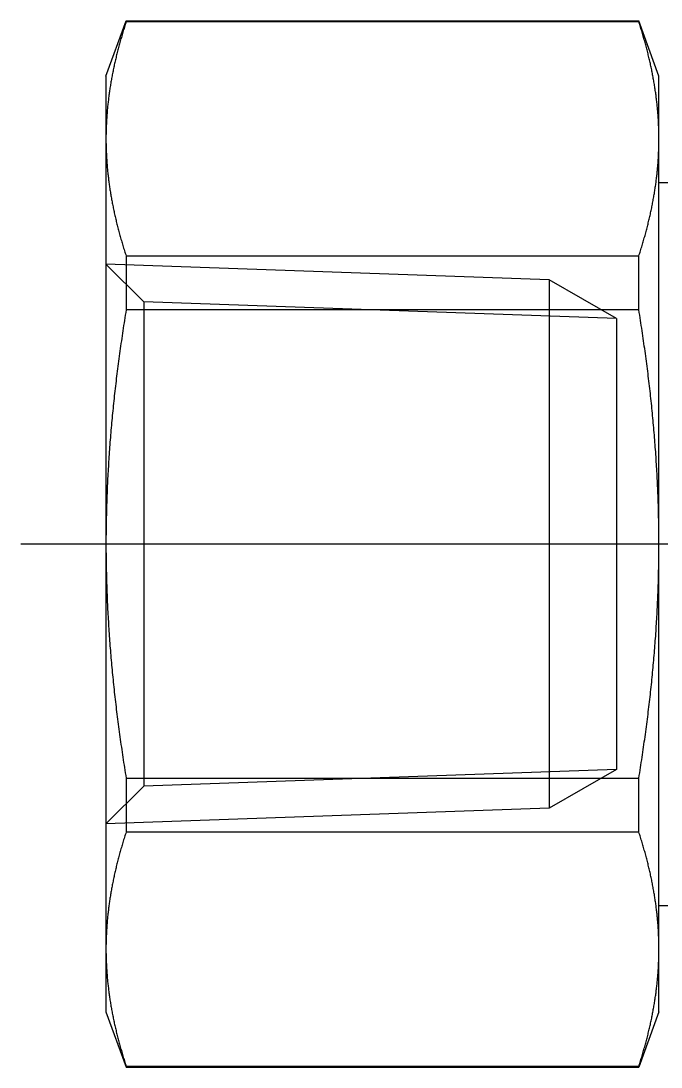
# Model space of a CAD drawing. Extents: x -2 to 80.4, y -32.4 to 15.9.
# Drawn here: x -2 to 13.05, y -12.3 to 12.3 of the extents above; entities that cross this region are included whole.
import ezdxf

# ---------------------------------------------------------------- set-up
doc = ezdxf.new("R2010")
doc.units = 0
doc.linetypes.add('CENTER', pattern=[50.8, 31.75, -6.35, 6.35, -6.35])
doc.linetypes.add('DASHED', pattern=[19.05, 12.7, -6.35])
doc.layers.get('0').update_dxf_attribs({"linetype": 'CONTINUOUS'})
doc.layers.add('CENTER', color=1, linetype='CENTER')

msp = doc.modelspace()

# ---------------------------------------------------------------- linework, layer by layer
at = {"color": 7, "linetype": 'CONTINUOUS'}
for p, q in [((0, 11), (0.473, 12.3)), ((0.473, 12.3), (12.527, 12.3)), ((0.473, 12.3), (0.473, 12.278)), ((12.527, 12.278), (0.473, 12.278)), ((13, 11), (12.527, 12.3)), ((12.527, 12.278), (12.527, 12.3)), ((0, 11), (0, 9.526)), ((13, 9.526), (13, 11)), ((0, 9.526), (0, 0)), ((13, 0), (13, 9.526)), ((13, 8.5), (14.5, 8.5)), ((0.473, 6.774), (12.527, 6.774)), ((0.473, 6.774), (0.473, 5.504)), ((12.527, 5.504), (12.527, 6.774)), ((12.527, 5.504), (0.473, 5.504)), ((0, 0), (0, -9.526)), ((13, -9.526), (13, 0)), ((0.473, -5.504), (0.473, -6.774)), ((0.473, -5.504), (12.527, -5.504)), ((12.527, -6.774), (12.527, -5.504)), ((12.527, -6.774), (0.473, -6.774)), ((13, -8.5), (14.5, -8.5)), ((0, -9.526), (0, -11)), ((13, -11), (13, -9.526)), ((0, -11), (0.473, -12.3)), ((13, -11), (12.527, -12.3)), ((0.473, -12.278), (12.527, -12.278)), ((0.473, -12.278), (0.473, -12.3)), ((12.527, -12.3), (12.527, -12.278)), ((0.473, -12.3), (12.527, -12.3))]:
    msp.add_line(p, q, dxfattribs=at)
at = {"color": 3, "linetype": 'DASHED'}
for p, q in [((10.422, 6.215), (0, 6.579)), ((0, 6.579), (0.887, 5.692)), ((10.422, 6.215), (10.422, -6.215)), ((12, 5.303), (10.422, 6.215)), ((0.887, 5.692), (0.887, -5.692)), ((12, 5.303), (0.887, 5.692)), ((12, 5.303), (12, -5.303)), ((12, -5.303), (0.887, -5.692)), ((12, -5.303), (10.422, -6.215)), ((0, -6.579), (0.887, -5.692)), ((10.422, -6.215), (0, -6.579))]:
    msp.add_line(p, q, dxfattribs=at)
at = {"color": 7}
for points in [[(0.473, 12.278, 0), (0.463, 12.247, 0), (0.453, 12.217, 0), (0.444, 12.186, 0), (0.434, 12.156, 0), (0.424, 12.125, 0), (0.415, 12.095, 0), (0.406, 12.064, 0), (0.397, 12.034, 0), (0.388, 12.004, 0), (0.379, 11.974, 0), (0.37, 11.944, 0), (0.361, 11.914, 0), (0.352, 11.884, 0), (0.344, 11.854, 0), (0.335, 11.824, 0), (0.327, 11.794, 0), (0.319, 11.765, 0), (0.311, 11.735, 0), (0.303, 11.705, 0), (0.295, 11.676, 0), (0.287, 11.646, 0), (0.279, 11.617, 0), (0.272, 11.587, 0), (0.264, 11.558, 0), (0.257, 11.529, 0), (0.25, 11.499, 0), (0.243, 11.47, 0), (0.236, 11.441, 0), (0.229, 11.412, 0), (0.222, 11.383, 0), (0.215, 11.354, 0), (0.209, 11.325, 0), (0.202, 11.296, 0), (0.196, 11.267, 0), (0.189, 11.238, 0), (0.183, 11.209, 0), (0.177, 11.18, 0), (0.171, 11.151, 0), (0.165, 11.122, 0), (0.159, 11.094, 0), (0.154, 11.065, 0), (0.148, 11.036, 0), (0.143, 11.007, 0), (0.137, 10.979, 0), (0.132, 10.95, 0), (0.127, 10.921, 0), (0.122, 10.893, 0), (0.117, 10.864, 0), (0.112, 10.836, 0), (0.107, 10.807, 0), (0.103, 10.779, 0), (0.098, 10.75, 0), (0.093, 10.722, 0), (0.089, 10.693, 0), (0.085, 10.665, 0), (0.081, 10.636, 0), (0.077, 10.608, 0), (0.073, 10.58, 0), (0.069, 10.551, 0), (0.065, 10.523, 0), (0.062, 10.495, 0), (0.058, 10.466, 0), (0.055, 10.438, 0), (0.051, 10.409, 0), (0.048, 10.381, 0), (0.045, 10.353, 0), (0.042, 10.324, 0), (0.039, 10.296, 0), (0.036, 10.268, 0), (0.033, 10.239, 0), (0.031, 10.211, 0), (0.028, 10.182, 0), (0.026, 10.154, 0), (0.024, 10.126, 0), (0.022, 10.097, 0), (0.019, 10.069, 0), (0.017, 10.041, 0), (0.016, 10.012, 0), (0.014, 9.984, 0), (0.012, 9.955, 0), (0.011, 9.927, 0), (0.009, 9.898, 0), (0.008, 9.87, 0), (0.007, 9.841, 0), (0.005, 9.813, 0), (0.004, 9.784, 0), (0.003, 9.756, 0), (0.003, 9.727, 0), (0.002, 9.699, 0), (0.001, 9.67, 0), (0.001, 9.641, 0), (0, 9.613, 0), (0, 9.584, 0), (0, 9.555, 0), (0, 9.526, 0)], [(13, 9.526, 0), (13, 9.555, 0), (13, 9.584, 0), (12.999, 9.613, 0), (12.999, 9.641, 0), (12.999, 9.67, 0), (12.998, 9.699, 0), (12.997, 9.727, 0), (12.996, 9.756, 0), (12.996, 9.784, 0), (12.995, 9.813, 0), (12.993, 9.841, 0), (12.992, 9.87, 0), (12.991, 9.898, 0), (12.989, 9.927, 0), (12.988, 9.955, 0), (12.986, 9.984, 0), (12.984, 10.012, 0), (12.982, 10.041, 0), (12.981, 10.069, 0), (12.979, 10.097, 0), (12.976, 10.126, 0), (12.974, 10.154, 0), (12.972, 10.182, 0), (12.969, 10.211, 0), (12.966, 10.239, 0), (12.964, 10.268, 0), (12.961, 10.296, 0), (12.958, 10.324, 0), (12.955, 10.353, 0), (12.952, 10.381, 0), (12.949, 10.409, 0), (12.945, 10.438, 0), (12.942, 10.466, 0), (12.938, 10.495, 0), (12.935, 10.523, 0), (12.931, 10.551, 0), (12.927, 10.58, 0), (12.923, 10.608, 0), (12.919, 10.636, 0), (12.915, 10.665, 0), (12.911, 10.693, 0), (12.906, 10.722, 0), (12.902, 10.75, 0), (12.898, 10.779, 0), (12.893, 10.807, 0), (12.888, 10.836, 0), (12.883, 10.864, 0), (12.878, 10.893, 0), (12.873, 10.921, 0), (12.868, 10.95, 0), (12.863, 10.979, 0), (12.857, 11.007, 0), (12.852, 11.036, 0), (12.846, 11.065, 0), (12.841, 11.094, 0), (12.835, 11.122, 0), (12.829, 11.151, 0), (12.823, 11.18, 0), (12.817, 11.209, 0), (12.811, 11.238, 0), (12.804, 11.267, 0), (12.798, 11.296, 0), (12.791, 11.325, 0), (12.785, 11.354, 0), (12.778, 11.383, 0), (12.771, 11.412, 0), (12.764, 11.441, 0), (12.757, 11.47, 0), (12.75, 11.499, 0), (12.743, 11.529, 0), (12.736, 11.558, 0), (12.728, 11.587, 0), (12.72, 11.617, 0), (12.713, 11.646, 0), (12.705, 11.676, 0), (12.697, 11.705, 0), (12.689, 11.735, 0), (12.681, 11.765, 0), (12.673, 11.794, 0), (12.665, 11.824, 0), (12.656, 11.854, 0), (12.648, 11.884, 0), (12.639, 11.914, 0), (12.63, 11.944, 0), (12.621, 11.974, 0), (12.613, 12.004, 0), (12.603, 12.034, 0), (12.594, 12.064, 0), (12.585, 12.095, 0), (12.575, 12.125, 0), (12.566, 12.156, 0), (12.556, 12.186, 0), (12.547, 12.217, 0), (12.537, 12.247, 0), (12.527, 12.278, 0)], [(0, 9.526, 0), (0, 9.498, 0), (0, 9.469, 0), (0, 9.44, 0), (0.001, 9.411, 0), (0.001, 9.383, 0), (0.002, 9.354, 0), (0.003, 9.325, 0), (0.003, 9.297, 0), (0.004, 9.268, 0), (0.005, 9.24, 0), (0.007, 9.211, 0), (0.008, 9.183, 0), (0.009, 9.154, 0), (0.011, 9.126, 0), (0.012, 9.097, 0), (0.014, 9.069, 0), (0.016, 9.04, 0), (0.017, 9.012, 0), (0.019, 8.984, 0), (0.022, 8.955, 0), (0.024, 8.927, 0), (0.026, 8.898, 0), (0.028, 8.87, 0), (0.031, 8.842, 0), (0.033, 8.813, 0), (0.036, 8.785, 0), (0.039, 8.757, 0), (0.042, 8.728, 0), (0.045, 8.7, 0), (0.048, 8.672, 0), (0.051, 8.643, 0), (0.055, 8.615, 0), (0.058, 8.586, 0), (0.062, 8.558, 0), (0.065, 8.53, 0), (0.069, 8.501, 0), (0.073, 8.473, 0), (0.077, 8.444, 0), (0.081, 8.416, 0), (0.085, 8.388, 0), (0.089, 8.359, 0), (0.093, 8.331, 0), (0.098, 8.302, 0), (0.103, 8.274, 0), (0.107, 8.245, 0), (0.112, 8.217, 0), (0.117, 8.188, 0), (0.122, 8.16, 0), (0.127, 8.131, 0), (0.132, 8.102, 0), (0.137, 8.074, 0), (0.143, 8.045, 0), (0.148, 8.016, 0), (0.154, 7.988, 0), (0.159, 7.959, 0), (0.165, 7.93, 0), (0.171, 7.901, 0), (0.177, 7.873, 0), (0.183, 7.844, 0), (0.189, 7.815, 0), (0.196, 7.786, 0), (0.202, 7.757, 0), (0.209, 7.728, 0), (0.215, 7.699, 0), (0.222, 7.67, 0), (0.229, 7.641, 0), (0.236, 7.612, 0), (0.243, 7.582, 0), (0.25, 7.553, 0), (0.257, 7.524, 0), (0.264, 7.495, 0), (0.272, 7.465, 0), (0.279, 7.436, 0), (0.287, 7.406, 0), (0.295, 7.377, 0), (0.303, 7.347, 0), (0.311, 7.318, 0), (0.319, 7.288, 0), (0.327, 7.258, 0), (0.335, 7.228, 0), (0.344, 7.199, 0), (0.352, 7.169, 0), (0.361, 7.139, 0), (0.37, 7.109, 0), (0.379, 7.079, 0), (0.388, 7.049, 0), (0.397, 7.018, 0), (0.406, 6.988, 0), (0.415, 6.958, 0), (0.424, 6.927, 0), (0.434, 6.897, 0), (0.444, 6.866, 0), (0.453, 6.836, 0), (0.463, 6.805, 0), (0.473, 6.774, 0)], [(12.527, 6.774, 0), (12.537, 6.805, 0), (12.547, 6.836, 0), (12.556, 6.866, 0), (12.566, 6.897, 0), (12.575, 6.927, 0), (12.585, 6.958, 0), (12.594, 6.988, 0), (12.603, 7.018, 0), (12.613, 7.049, 0), (12.621, 7.079, 0), (12.63, 7.109, 0), (12.639, 7.139, 0), (12.648, 7.169, 0), (12.656, 7.199, 0), (12.665, 7.228, 0), (12.673, 7.258, 0), (12.681, 7.288, 0), (12.689, 7.318, 0), (12.697, 7.347, 0), (12.705, 7.377, 0), (12.713, 7.406, 0), (12.72, 7.436, 0), (12.728, 7.465, 0), (12.736, 7.495, 0), (12.743, 7.524, 0), (12.75, 7.553, 0), (12.757, 7.582, 0), (12.764, 7.612, 0), (12.771, 7.641, 0), (12.778, 7.67, 0), (12.785, 7.699, 0), (12.791, 7.728, 0), (12.798, 7.757, 0), (12.804, 7.786, 0), (12.811, 7.815, 0), (12.817, 7.844, 0), (12.823, 7.873, 0), (12.829, 7.901, 0), (12.835, 7.93, 0), (12.841, 7.959, 0), (12.846, 7.988, 0), (12.852, 8.016, 0), (12.857, 8.045, 0), (12.863, 8.074, 0), (12.868, 8.102, 0), (12.873, 8.131, 0), (12.878, 8.16, 0), (12.883, 8.188, 0), (12.888, 8.217, 0), (12.893, 8.245, 0), (12.898, 8.274, 0), (12.902, 8.302, 0), (12.906, 8.331, 0), (12.911, 8.359, 0), (12.915, 8.388, 0), (12.919, 8.416, 0), (12.923, 8.444, 0), (12.927, 8.473, 0), (12.931, 8.501, 0), (12.935, 8.53, 0), (12.938, 8.558, 0), (12.942, 8.586, 0), (12.945, 8.615, 0), (12.949, 8.643, 0), (12.952, 8.672, 0), (12.955, 8.7, 0), (12.958, 8.728, 0), (12.961, 8.757, 0), (12.964, 8.785, 0), (12.966, 8.813, 0), (12.969, 8.842, 0), (12.972, 8.87, 0), (12.974, 8.898, 0), (12.976, 8.927, 0), (12.979, 8.955, 0), (12.981, 8.984, 0), (12.982, 9.012, 0), (12.984, 9.04, 0), (12.986, 9.069, 0), (12.988, 9.097, 0), (12.989, 9.126, 0), (12.991, 9.154, 0), (12.992, 9.183, 0), (12.993, 9.211, 0), (12.995, 9.24, 0), (12.996, 9.268, 0), (12.996, 9.297, 0), (12.997, 9.325, 0), (12.998, 9.354, 0), (12.999, 9.383, 0), (12.999, 9.411, 0), (12.999, 9.44, 0), (13, 9.469, 0), (13, 9.498, 0), (13, 9.526, 0)], [(0.473, 5.504, 0), (0.463, 5.442, 0), (0.453, 5.381, 0), (0.444, 5.32, 0), (0.434, 5.259, 0), (0.424, 5.198, 0), (0.415, 5.137, 0), (0.406, 5.076, 0), (0.397, 5.016, 0), (0.388, 4.955, 0), (0.379, 4.895, 0), (0.37, 4.835, 0), (0.361, 4.775, 0), (0.352, 4.715, 0), (0.344, 4.655, 0), (0.335, 4.596, 0), (0.327, 4.536, 0), (0.319, 4.477, 0), (0.311, 4.417, 0), (0.303, 4.358, 0), (0.295, 4.299, 0), (0.287, 4.24, 0), (0.279, 4.181, 0), (0.272, 4.122, 0), (0.264, 4.063, 0), (0.257, 4.005, 0), (0.25, 3.946, 0), (0.243, 3.888, 0), (0.236, 3.829, 0), (0.229, 3.771, 0), (0.222, 3.713, 0), (0.215, 3.655, 0), (0.209, 3.597, 0), (0.202, 3.539, 0), (0.196, 3.481, 0), (0.189, 3.423, 0), (0.183, 3.365, 0), (0.177, 3.307, 0), (0.171, 3.25, 0), (0.165, 3.192, 0), (0.159, 3.135, 0), (0.154, 3.077, 0), (0.148, 3.02, 0), (0.143, 2.962, 0), (0.137, 2.905, 0), (0.132, 2.848, 0), (0.127, 2.791, 0), (0.122, 2.733, 0), (0.117, 2.676, 0), (0.112, 2.619, 0), (0.107, 2.562, 0), (0.103, 2.505, 0), (0.098, 2.448, 0), (0.093, 2.391, 0), (0.089, 2.334, 0), (0.085, 2.277, 0), (0.081, 2.22, 0), (0.077, 2.164, 0), (0.073, 2.107, 0), (0.069, 2.05, 0), (0.065, 1.993, 0), (0.062, 1.936, 0), (0.058, 1.88, 0), (0.055, 1.823, 0), (0.051, 1.766, 0), (0.048, 1.71, 0), (0.045, 1.653, 0), (0.042, 1.596, 0), (0.039, 1.539, 0), (0.036, 1.483, 0), (0.033, 1.426, 0), (0.031, 1.369, 0), (0.028, 1.312, 0), (0.026, 1.256, 0), (0.024, 1.199, 0), (0.022, 1.142, 0), (0.019, 1.085, 0), (0.017, 1.029, 0), (0.016, 0.972, 0), (0.014, 0.915, 0), (0.012, 0.858, 0), (0.011, 0.801, 0), (0.009, 0.744, 0), (0.008, 0.687, 0), (0.007, 0.63, 0), (0.005, 0.573, 0), (0.004, 0.516, 0), (0.003, 0.459, 0), (0.003, 0.402, 0), (0.002, 0.344, 0), (0.001, 0.287, 0), (0.001, 0.23, 0), (0, 0.172, 0), (0, 0.115, 0), (0, 0.058, 0), (0, 0, 0)], [(13, 0, 0), (13, 0.058, 0), (13, 0.115, 0), (12.999, 0.172, 0), (12.999, 0.23, 0), (12.999, 0.287, 0), (12.998, 0.344, 0), (12.997, 0.402, 0), (12.996, 0.459, 0), (12.996, 0.516, 0), (12.995, 0.573, 0), (12.993, 0.63, 0), (12.992, 0.687, 0), (12.991, 0.744, 0), (12.989, 0.801, 0), (12.988, 0.858, 0), (12.986, 0.915, 0), (12.984, 0.972, 0), (12.982, 1.029, 0), (12.981, 1.085, 0), (12.979, 1.142, 0), (12.976, 1.199, 0), (12.974, 1.256, 0), (12.972, 1.312, 0), (12.969, 1.369, 0), (12.966, 1.426, 0), (12.964, 1.483, 0), (12.961, 1.539, 0), (12.958, 1.596, 0), (12.955, 1.653, 0), (12.952, 1.71, 0), (12.949, 1.766, 0), (12.945, 1.823, 0), (12.942, 1.88, 0), (12.938, 1.936, 0), (12.935, 1.993, 0), (12.931, 2.05, 0), (12.927, 2.107, 0), (12.923, 2.164, 0), (12.919, 2.22, 0), (12.915, 2.277, 0), (12.911, 2.334, 0), (12.906, 2.391, 0), (12.902, 2.448, 0), (12.898, 2.505, 0), (12.893, 2.562, 0), (12.888, 2.619, 0), (12.883, 2.676, 0), (12.878, 2.733, 0), (12.873, 2.791, 0), (12.868, 2.848, 0), (12.863, 2.905, 0), (12.857, 2.962, 0), (12.852, 3.02, 0), (12.846, 3.077, 0), (12.841, 3.135, 0), (12.835, 3.192, 0), (12.829, 3.25, 0), (12.823, 3.307, 0), (12.817, 3.365, 0), (12.811, 3.423, 0), (12.804, 3.481, 0), (12.798, 3.539, 0), (12.791, 3.597, 0), (12.785, 3.655, 0), (12.778, 3.713, 0), (12.771, 3.771, 0), (12.764, 3.829, 0), (12.757, 3.888, 0), (12.75, 3.946, 0), (12.743, 4.005, 0), (12.736, 4.063, 0), (12.728, 4.122, 0), (12.72, 4.181, 0), (12.713, 4.24, 0), (12.705, 4.299, 0), (12.697, 4.358, 0), (12.689, 4.417, 0), (12.681, 4.477, 0), (12.673, 4.536, 0), (12.665, 4.596, 0), (12.656, 4.655, 0), (12.648, 4.715, 0), (12.639, 4.775, 0), (12.63, 4.835, 0), (12.621, 4.895, 0), (12.613, 4.955, 0), (12.603, 5.016, 0), (12.594, 5.076, 0), (12.585, 5.137, 0), (12.575, 5.198, 0), (12.566, 5.259, 0), (12.556, 5.32, 0), (12.547, 5.381, 0), (12.537, 5.442, 0), (12.527, 5.504, 0)], [(0, 0, 0), (0, -0.058, 0), (0, -0.115, 0), (0, -0.172, 0), (0.001, -0.23, 0), (0.001, -0.287, 0), (0.002, -0.344, 0), (0.003, -0.402, 0), (0.003, -0.459, 0), (0.004, -0.516, 0), (0.005, -0.573, 0), (0.007, -0.63, 0), (0.008, -0.687, 0), (0.009, -0.744, 0), (0.011, -0.801, 0), (0.012, -0.858, 0), (0.014, -0.915, 0), (0.016, -0.972, 0), (0.017, -1.029, 0), (0.019, -1.085, 0), (0.022, -1.142, 0), (0.024, -1.199, 0), (0.026, -1.256, 0), (0.028, -1.312, 0), (0.031, -1.369, 0), (0.033, -1.426, 0), (0.036, -1.483, 0), (0.039, -1.539, 0), (0.042, -1.596, 0), (0.045, -1.653, 0), (0.048, -1.71, 0), (0.051, -1.766, 0), (0.055, -1.823, 0), (0.058, -1.88, 0), (0.062, -1.936, 0), (0.065, -1.993, 0), (0.069, -2.05, 0), (0.073, -2.107, 0), (0.077, -2.164, 0), (0.081, -2.22, 0), (0.085, -2.277, 0), (0.089, -2.334, 0), (0.093, -2.391, 0), (0.098, -2.448, 0), (0.103, -2.505, 0), (0.107, -2.562, 0), (0.112, -2.619, 0), (0.117, -2.676, 0), (0.122, -2.733, 0), (0.127, -2.791, 0), (0.132, -2.848, 0), (0.137, -2.905, 0), (0.143, -2.962, 0), (0.148, -3.02, 0), (0.154, -3.077, 0), (0.159, -3.135, 0), (0.165, -3.192, 0), (0.171, -3.25, 0), (0.177, -3.307, 0), (0.183, -3.365, 0), (0.189, -3.423, 0), (0.196, -3.481, 0), (0.202, -3.539, 0), (0.209, -3.597, 0), (0.215, -3.655, 0), (0.222, -3.713, 0), (0.229, -3.771, 0), (0.236, -3.829, 0), (0.243, -3.888, 0), (0.25, -3.946, 0), (0.257, -4.005, 0), (0.264, -4.063, 0), (0.272, -4.122, 0), (0.279, -4.181, 0), (0.287, -4.24, 0), (0.295, -4.299, 0), (0.303, -4.358, 0), (0.311, -4.417, 0), (0.319, -4.477, 0), (0.327, -4.536, 0), (0.335, -4.596, 0), (0.344, -4.655, 0), (0.352, -4.715, 0), (0.361, -4.775, 0), (0.37, -4.835, 0), (0.379, -4.895, 0), (0.388, -4.955, 0), (0.397, -5.016, 0), (0.406, -5.076, 0), (0.415, -5.137, 0), (0.424, -5.198, 0), (0.434, -5.259, 0), (0.444, -5.32, 0), (0.453, -5.381, 0), (0.463, -5.442, 0), (0.473, -5.504, 0)], [(12.527, -5.504, 0), (12.537, -5.442, 0), (12.547, -5.381, 0), (12.556, -5.32, 0), (12.566, -5.259, 0), (12.575, -5.198, 0), (12.585, -5.137, 0), (12.594, -5.076, 0), (12.603, -5.016, 0), (12.613, -4.955, 0), (12.621, -4.895, 0), (12.63, -4.835, 0), (12.639, -4.775, 0), (12.648, -4.715, 0), (12.656, -4.655, 0), (12.665, -4.596, 0), (12.673, -4.536, 0), (12.681, -4.477, 0), (12.689, -4.417, 0), (12.697, -4.358, 0), (12.705, -4.299, 0), (12.713, -4.24, 0), (12.72, -4.181, 0), (12.728, -4.122, 0), (12.736, -4.063, 0), (12.743, -4.005, 0), (12.75, -3.946, 0), (12.757, -3.888, 0), (12.764, -3.829, 0), (12.771, -3.771, 0), (12.778, -3.713, 0), (12.785, -3.655, 0), (12.791, -3.597, 0), (12.798, -3.539, 0), (12.804, -3.481, 0), (12.811, -3.423, 0), (12.817, -3.365, 0), (12.823, -3.307, 0), (12.829, -3.25, 0), (12.835, -3.192, 0), (12.841, -3.135, 0), (12.846, -3.077, 0), (12.852, -3.02, 0), (12.857, -2.962, 0), (12.863, -2.905, 0), (12.868, -2.848, 0), (12.873, -2.791, 0), (12.878, -2.733, 0), (12.883, -2.676, 0), (12.888, -2.619, 0), (12.893, -2.562, 0), (12.898, -2.505, 0), (12.902, -2.448, 0), (12.906, -2.391, 0), (12.911, -2.334, 0), (12.915, -2.277, 0), (12.919, -2.22, 0), (12.923, -2.164, 0), (12.927, -2.107, 0), (12.931, -2.05, 0), (12.935, -1.993, 0), (12.938, -1.936, 0), (12.942, -1.88, 0), (12.945, -1.823, 0), (12.949, -1.766, 0), (12.952, -1.71, 0), (12.955, -1.653, 0), (12.958, -1.596, 0), (12.961, -1.539, 0), (12.964, -1.483, 0), (12.966, -1.426, 0), (12.969, -1.369, 0), (12.972, -1.312, 0), (12.974, -1.256, 0), (12.976, -1.199, 0), (12.979, -1.142, 0), (12.981, -1.085, 0), (12.982, -1.029, 0), (12.984, -0.972, 0), (12.986, -0.915, 0), (12.988, -0.858, 0), (12.989, -0.801, 0), (12.991, -0.744, 0), (12.992, -0.687, 0), (12.993, -0.63, 0), (12.995, -0.573, 0), (12.996, -0.516, 0), (12.996, -0.459, 0), (12.997, -0.402, 0), (12.998, -0.344, 0), (12.999, -0.287, 0), (12.999, -0.23, 0), (12.999, -0.172, 0), (13, -0.115, 0), (13, -0.058, 0), (13, 0, 0)], [(0.473, -6.774, 0), (0.463, -6.805, 0), (0.453, -6.836, 0), (0.444, -6.866, 0), (0.434, -6.897, 0), (0.424, -6.927, 0), (0.415, -6.958, 0), (0.406, -6.988, 0), (0.397, -7.018, 0), (0.388, -7.049, 0), (0.379, -7.079, 0), (0.37, -7.109, 0), (0.361, -7.139, 0), (0.352, -7.169, 0), (0.344, -7.199, 0), (0.335, -7.228, 0), (0.327, -7.258, 0), (0.319, -7.288, 0), (0.311, -7.318, 0), (0.303, -7.347, 0), (0.295, -7.377, 0), (0.287, -7.406, 0), (0.279, -7.436, 0), (0.272, -7.465, 0), (0.264, -7.495, 0), (0.257, -7.524, 0), (0.25, -7.553, 0), (0.243, -7.582, 0), (0.236, -7.612, 0), (0.229, -7.641, 0), (0.222, -7.67, 0), (0.215, -7.699, 0), (0.209, -7.728, 0), (0.202, -7.757, 0), (0.196, -7.786, 0), (0.189, -7.815, 0), (0.183, -7.844, 0), (0.177, -7.873, 0), (0.171, -7.901, 0), (0.165, -7.93, 0), (0.159, -7.959, 0), (0.154, -7.988, 0), (0.148, -8.016, 0), (0.143, -8.045, 0), (0.137, -8.074, 0), (0.132, -8.102, 0), (0.127, -8.131, 0), (0.122, -8.16, 0), (0.117, -8.188, 0), (0.112, -8.217, 0), (0.107, -8.245, 0), (0.103, -8.274, 0), (0.098, -8.302, 0), (0.093, -8.331, 0), (0.089, -8.359, 0), (0.085, -8.388, 0), (0.081, -8.416, 0), (0.077, -8.444, 0), (0.073, -8.473, 0), (0.069, -8.501, 0), (0.065, -8.53, 0), (0.062, -8.558, 0), (0.058, -8.586, 0), (0.055, -8.615, 0), (0.051, -8.643, 0), (0.048, -8.672, 0), (0.045, -8.7, 0), (0.042, -8.728, 0), (0.039, -8.757, 0), (0.036, -8.785, 0), (0.033, -8.813, 0), (0.031, -8.842, 0), (0.028, -8.87, 0), (0.026, -8.898, 0), (0.024, -8.927, 0), (0.022, -8.955, 0), (0.019, -8.984, 0), (0.017, -9.012, 0), (0.016, -9.04, 0), (0.014, -9.069, 0), (0.012, -9.097, 0), (0.011, -9.126, 0), (0.009, -9.154, 0), (0.008, -9.183, 0), (0.007, -9.211, 0), (0.005, -9.24, 0), (0.004, -9.268, 0), (0.003, -9.297, 0), (0.003, -9.325, 0), (0.002, -9.354, 0), (0.001, -9.383, 0), (0.001, -9.411, 0), (0, -9.44, 0), (0, -9.469, 0), (0, -9.498, 0), (0, -9.526, 0)], [(13, -9.526, 0), (13, -9.498, 0), (13, -9.469, 0), (12.999, -9.44, 0), (12.999, -9.411, 0), (12.999, -9.383, 0), (12.998, -9.354, 0), (12.997, -9.325, 0), (12.996, -9.297, 0), (12.996, -9.268, 0), (12.995, -9.24, 0), (12.993, -9.211, 0), (12.992, -9.183, 0), (12.991, -9.154, 0), (12.989, -9.126, 0), (12.988, -9.097, 0), (12.986, -9.069, 0), (12.984, -9.04, 0), (12.982, -9.012, 0), (12.981, -8.984, 0), (12.979, -8.955, 0), (12.976, -8.927, 0), (12.974, -8.898, 0), (12.972, -8.87, 0), (12.969, -8.842, 0), (12.966, -8.813, 0), (12.964, -8.785, 0), (12.961, -8.757, 0), (12.958, -8.728, 0), (12.955, -8.7, 0), (12.952, -8.672, 0), (12.949, -8.643, 0), (12.945, -8.615, 0), (12.942, -8.586, 0), (12.938, -8.558, 0), (12.935, -8.53, 0), (12.931, -8.501, 0), (12.927, -8.473, 0), (12.923, -8.444, 0), (12.919, -8.416, 0), (12.915, -8.388, 0), (12.911, -8.359, 0), (12.906, -8.331, 0), (12.902, -8.302, 0), (12.898, -8.274, 0), (12.893, -8.245, 0), (12.888, -8.217, 0), (12.883, -8.188, 0), (12.878, -8.16, 0), (12.873, -8.131, 0), (12.868, -8.102, 0), (12.863, -8.074, 0), (12.857, -8.045, 0), (12.852, -8.016, 0), (12.846, -7.988, 0), (12.841, -7.959, 0), (12.835, -7.93, 0), (12.829, -7.901, 0), (12.823, -7.873, 0), (12.817, -7.844, 0), (12.811, -7.815, 0), (12.804, -7.786, 0), (12.798, -7.757, 0), (12.791, -7.728, 0), (12.785, -7.699, 0), (12.778, -7.67, 0), (12.771, -7.641, 0), (12.764, -7.612, 0), (12.757, -7.582, 0), (12.75, -7.553, 0), (12.743, -7.524, 0), (12.736, -7.495, 0), (12.728, -7.465, 0), (12.72, -7.436, 0), (12.713, -7.406, 0), (12.705, -7.377, 0), (12.697, -7.347, 0), (12.689, -7.318, 0), (12.681, -7.288, 0), (12.673, -7.258, 0), (12.665, -7.228, 0), (12.656, -7.199, 0), (12.648, -7.169, 0), (12.639, -7.139, 0), (12.63, -7.109, 0), (12.621, -7.079, 0), (12.613, -7.049, 0), (12.603, -7.018, 0), (12.594, -6.988, 0), (12.585, -6.958, 0), (12.575, -6.927, 0), (12.566, -6.897, 0), (12.556, -6.866, 0), (12.547, -6.836, 0), (12.537, -6.805, 0), (12.527, -6.774, 0)], [(0, -9.526, 0), (0, -9.555, 0), (0, -9.584, 0), (0, -9.613, 0), (0.001, -9.641, 0), (0.001, -9.67, 0), (0.002, -9.699, 0), (0.003, -9.727, 0), (0.003, -9.756, 0), (0.004, -9.784, 0), (0.005, -9.813, 0), (0.007, -9.841, 0), (0.008, -9.87, 0), (0.009, -9.898, 0), (0.011, -9.927, 0), (0.012, -9.955, 0), (0.014, -9.984, 0), (0.016, -10.012, 0), (0.017, -10.041, 0), (0.019, -10.069, 0), (0.022, -10.097, 0), (0.024, -10.126, 0), (0.026, -10.154, 0), (0.028, -10.182, 0), (0.031, -10.211, 0), (0.033, -10.239, 0), (0.036, -10.268, 0), (0.039, -10.296, 0), (0.042, -10.324, 0), (0.045, -10.353, 0), (0.048, -10.381, 0), (0.051, -10.409, 0), (0.055, -10.438, 0), (0.058, -10.466, 0), (0.062, -10.495, 0), (0.065, -10.523, 0), (0.069, -10.551, 0), (0.073, -10.58, 0), (0.077, -10.608, 0), (0.081, -10.636, 0), (0.085, -10.665, 0), (0.089, -10.693, 0), (0.093, -10.722, 0), (0.098, -10.75, 0), (0.103, -10.779, 0), (0.107, -10.807, 0), (0.112, -10.836, 0), (0.117, -10.864, 0), (0.122, -10.893, 0), (0.127, -10.921, 0), (0.132, -10.95, 0), (0.137, -10.979, 0), (0.143, -11.007, 0), (0.148, -11.036, 0), (0.154, -11.065, 0), (0.159, -11.094, 0), (0.165, -11.122, 0), (0.171, -11.151, 0), (0.177, -11.18, 0), (0.183, -11.209, 0), (0.189, -11.238, 0), (0.196, -11.267, 0), (0.202, -11.296, 0), (0.209, -11.325, 0), (0.215, -11.354, 0), (0.222, -11.383, 0), (0.229, -11.412, 0), (0.236, -11.441, 0), (0.243, -11.47, 0), (0.25, -11.499, 0), (0.257, -11.529, 0), (0.264, -11.558, 0), (0.272, -11.587, 0), (0.279, -11.617, 0), (0.287, -11.646, 0), (0.295, -11.676, 0), (0.303, -11.705, 0), (0.311, -11.735, 0), (0.319, -11.765, 0), (0.327, -11.794, 0), (0.335, -11.824, 0), (0.344, -11.854, 0), (0.352, -11.884, 0), (0.361, -11.914, 0), (0.37, -11.944, 0), (0.379, -11.974, 0), (0.388, -12.004, 0), (0.397, -12.034, 0), (0.406, -12.064, 0), (0.415, -12.095, 0), (0.424, -12.125, 0), (0.434, -12.156, 0), (0.444, -12.186, 0), (0.453, -12.217, 0), (0.463, -12.247, 0), (0.473, -12.278, 0)], [(12.527, -12.278, 0), (12.537, -12.247, 0), (12.547, -12.217, 0), (12.556, -12.186, 0), (12.566, -12.156, 0), (12.575, -12.125, 0), (12.585, -12.095, 0), (12.594, -12.064, 0), (12.603, -12.034, 0), (12.613, -12.004, 0), (12.621, -11.974, 0), (12.63, -11.944, 0), (12.639, -11.914, 0), (12.648, -11.884, 0), (12.656, -11.854, 0), (12.665, -11.824, 0), (12.673, -11.794, 0), (12.681, -11.765, 0), (12.689, -11.735, 0), (12.697, -11.705, 0), (12.705, -11.676, 0), (12.713, -11.646, 0), (12.72, -11.617, 0), (12.728, -11.587, 0), (12.736, -11.558, 0), (12.743, -11.529, 0), (12.75, -11.499, 0), (12.757, -11.47, 0), (12.764, -11.441, 0), (12.771, -11.412, 0), (12.778, -11.383, 0), (12.785, -11.354, 0), (12.791, -11.325, 0), (12.798, -11.296, 0), (12.804, -11.267, 0), (12.811, -11.238, 0), (12.817, -11.209, 0), (12.823, -11.18, 0), (12.829, -11.151, 0), (12.835, -11.122, 0), (12.841, -11.094, 0), (12.846, -11.065, 0), (12.852, -11.036, 0), (12.857, -11.007, 0), (12.863, -10.979, 0), (12.868, -10.95, 0), (12.873, -10.921, 0), (12.878, -10.893, 0), (12.883, -10.864, 0), (12.888, -10.836, 0), (12.893, -10.807, 0), (12.898, -10.779, 0), (12.902, -10.75, 0), (12.906, -10.722, 0), (12.911, -10.693, 0), (12.915, -10.665, 0), (12.919, -10.636, 0), (12.923, -10.608, 0), (12.927, -10.58, 0), (12.931, -10.551, 0), (12.935, -10.523, 0), (12.938, -10.495, 0), (12.942, -10.466, 0), (12.945, -10.438, 0), (12.949, -10.409, 0), (12.952, -10.381, 0), (12.955, -10.353, 0), (12.958, -10.324, 0), (12.961, -10.296, 0), (12.964, -10.268, 0), (12.966, -10.239, 0), (12.969, -10.211, 0), (12.972, -10.182, 0), (12.974, -10.154, 0), (12.976, -10.126, 0), (12.979, -10.097, 0), (12.981, -10.069, 0), (12.982, -10.041, 0), (12.984, -10.012, 0), (12.986, -9.984, 0), (12.988, -9.955, 0), (12.989, -9.927, 0), (12.991, -9.898, 0), (12.992, -9.87, 0), (12.993, -9.841, 0), (12.995, -9.813, 0), (12.996, -9.784, 0), (12.996, -9.756, 0), (12.997, -9.727, 0), (12.998, -9.699, 0), (12.999, -9.67, 0), (12.999, -9.641, 0), (12.999, -9.613, 0), (13, -9.584, 0), (13, -9.555, 0), (13, -9.526, 0)]]:
    msp.add_polyline3d(points, dxfattribs=at)
at = {"layer": 'CENTER', "color": 1, "linetype": 'CENTER'}
msp.add_line((-2, 0), (34.3, 0), dxfattribs=at)

doc.saveas('drawing.dxf')
